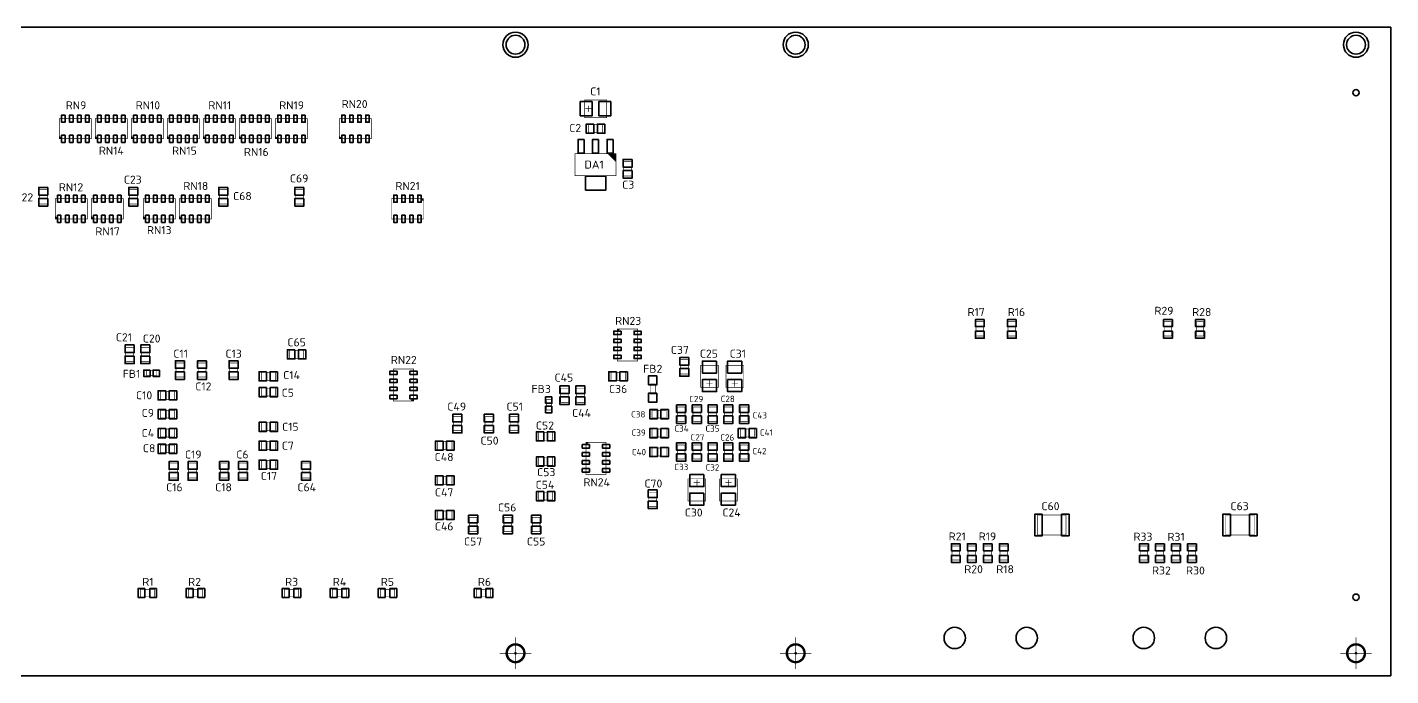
# Model space of a CAD drawing. Header units: millimetres. Extents: x 1127 to 1496, y -2533 to -2276.
# Drawn here: x 1251.3 to 1467.7, y -2533.2 to -2430.3 of the extents above; entities that cross this region are included whole.
import ezdxf
from ezdxf.enums import TextEntityAlignment as Align

# ---------------------------------------------------------------- set-up
doc = ezdxf.new("R2010")
doc.units = ezdxf.units.MM
doc.layers.get('0').update_dxf_attribs({"color": 250})
doc.layers.add('BOARD', color=173, linetype='Continuous', lineweight=35)
doc.layers.add('BOTTOM', color=7, linetype='Continuous', lineweight=35)
doc.styles.get("Standard").update_dxf_attribs({"font": 'txt.shx'})

# ---------------------------------------------------------------- blocks, each defined once
blk = doc.blocks.new('FIGURE_CIRCLE')
blk.add_circle((0, 0), 0.5)
blk = doc.blocks.new('FIGURE_SQUARE')
blk.add_lwpolyline([(-0.5, -0.5), (-0.5, 0.5), (0.5, 0.5), (0.5, -0.5)], close=True)

msp = doc.modelspace()

# ---------------------------------------------------------------- linework, layer by layer
at = {"layer": 'BOARD'}
msp.add_lwpolyline([(1467.65, -2430.31), (1234.4, -2430.31), (1234.4, -2533.18), (1467.65, -2533.18)], close=True, dxfattribs=at)
at = {"layer": 'BOTTOM', "const_width": 0.1}
for points in [[(1343.25, -2441.83), (1343.25, -2444.63), (1339.75, -2444.63), (1339.75, -2441.83), (1343.25, -2441.83)], [(1339.87, -2443.23), (1340.88, -2443.23)], [(1340.37, -2442.72), (1340.37, -2443.74)], [(1256.41, -2444.8), (1261.49, -2444.8), (1261.49, -2448), (1256.41, -2448), (1256.41, -2444.8)], [(1262.13, -2444.8), (1267.21, -2444.8), (1267.21, -2448), (1262.13, -2448), (1262.13, -2444.8)], [(1267.84, -2444.8), (1272.92, -2444.8), (1272.92, -2448), (1267.84, -2448), (1267.84, -2444.8)], [(1273.56, -2444.8), (1278.64, -2444.8), (1278.64, -2448), (1273.56, -2448), (1273.56, -2444.8)], [(1279.27, -2444.8), (1284.35, -2444.8), (1284.35, -2448), (1279.27, -2448), (1279.27, -2444.8)], [(1284.99, -2444.8), (1290.07, -2444.8), (1290.07, -2448), (1284.99, -2448), (1284.99, -2444.8)], [(1290.7, -2444.8), (1295.78, -2444.8), (1295.78, -2448), (1290.7, -2448), (1290.7, -2444.8)], [(1300.86, -2444.8), (1305.94, -2444.8), (1305.94, -2448), (1300.86, -2448), (1300.86, -2444.8)], [(1342.63, -2445.78), (1342.63, -2447.03), (1340.38, -2447.03), (1340.38, -2445.78), (1342.63, -2445.78)], [(1256.81, -2448), (1256.41, -2447.6)], [(1256.71, -2448), (1256.41, -2447.7)], [(1256.61, -2448), (1256.41, -2447.8)], [(1256.51, -2448), (1256.41, -2447.9)], [(1262.53, -2448), (1262.13, -2447.6)], [(1262.43, -2448), (1262.13, -2447.7)], [(1262.33, -2448), (1262.13, -2447.8)], [(1262.23, -2448), (1262.13, -2447.9)], [(1268.24, -2448), (1267.84, -2447.6)], [(1268.14, -2448), (1267.84, -2447.7)], [(1268.04, -2448), (1267.84, -2447.8)], [(1267.94, -2448), (1267.84, -2447.9)], [(1273.96, -2448), (1273.56, -2447.6)], [(1273.86, -2448), (1273.56, -2447.7)], [(1273.76, -2448), (1273.56, -2447.8)], [(1273.66, -2448), (1273.56, -2447.9)], [(1279.67, -2448), (1279.27, -2447.6)], [(1279.57, -2448), (1279.27, -2447.7)], [(1279.47, -2448), (1279.27, -2447.8)], [(1279.37, -2448), (1279.27, -2447.9)], [(1285.39, -2448), (1284.99, -2447.6)], [(1285.29, -2448), (1284.99, -2447.7)], [(1285.19, -2448), (1284.99, -2447.8)], [(1285.09, -2448), (1284.99, -2447.9)], [(1291.1, -2448), (1290.7, -2447.6)], [(1291, -2448), (1290.7, -2447.7)], [(1290.9, -2448), (1290.7, -2447.8)], [(1290.8, -2448), (1290.7, -2447.9)], [(1301.26, -2448), (1300.86, -2447.6)], [(1301.16, -2448), (1300.86, -2447.7)], [(1301.06, -2448), (1300.86, -2447.8)], [(1300.96, -2448), (1300.86, -2447.9)], [(1344.75, -2453.87), (1338.25, -2453.87), (1338.25, -2450.37), (1344.75, -2450.37), (1344.75, -2453.87)], [(1343.5, -2450.42), (1344.7, -2451.62)], [(1344.7, -2451.52), (1343.6, -2450.42)], [(1343.7, -2450.42), (1344.7, -2451.42)], [(1343.8, -2450.42), (1344.7, -2451.32)], [(1344.7, -2451.22), (1343.9, -2450.42)], [(1344, -2450.42), (1344.7, -2451.12)], [(1344.7, -2451.02), (1344.1, -2450.42)], [(1344.2, -2450.42), (1344.7, -2450.92)], [(1344.7, -2450.82), (1344.3, -2450.42)], [(1344.4, -2450.42), (1344.7, -2450.72)], [(1344.5, -2450.42), (1344.7, -2450.62)], [(1344.6, -2450.42), (1344.7, -2450.52)], [(1345.96, -2451.63), (1347.21, -2451.63), (1347.21, -2453.88), (1345.96, -2453.88), (1345.96, -2451.63)], [(1253.25, -2456.07), (1254.5, -2456.07), (1254.5, -2458.32), (1253.25, -2458.32), (1253.25, -2456.07)], [(1267.54, -2456.07), (1268.79, -2456.07), (1268.79, -2458.32), (1267.54, -2458.32), (1267.54, -2456.07)], [(1281.82, -2456.07), (1283.07, -2456.07), (1283.07, -2458.32), (1281.82, -2458.32), (1281.82, -2456.07)], [(1293.89, -2456.07), (1295.14, -2456.07), (1295.14, -2458.32), (1293.89, -2458.32), (1293.89, -2456.07)], [(1255.78, -2457.5), (1260.86, -2457.5), (1260.86, -2460.7), (1255.78, -2460.7), (1255.78, -2457.5)], [(1261.49, -2457.5), (1266.57, -2457.5), (1266.57, -2460.7), (1261.49, -2460.7), (1261.49, -2457.5)], [(1269.75, -2457.5), (1274.83, -2457.5), (1274.83, -2460.7), (1269.75, -2460.7), (1269.75, -2457.5)], [(1275.46, -2457.5), (1280.54, -2457.5), (1280.54, -2460.7), (1275.46, -2460.7), (1275.46, -2457.5)], [(1314.2, -2460.7), (1309.12, -2460.7), (1309.12, -2457.5), (1314.2, -2457.5), (1314.2, -2460.7)], [(1313.8, -2457.5), (1314.2, -2457.9)], [(1313.9, -2457.5), (1314.2, -2457.8)], [(1314, -2457.5), (1314.2, -2457.7)], [(1314.1, -2457.5), (1314.2, -2457.6)], [(1256.18, -2460.7), (1255.78, -2460.3)], [(1256.08, -2460.7), (1255.78, -2460.4)], [(1255.98, -2460.7), (1255.78, -2460.5)], [(1255.88, -2460.7), (1255.78, -2460.6)], [(1261.89, -2460.7), (1261.49, -2460.3)], [(1261.79, -2460.7), (1261.49, -2460.4)], [(1261.69, -2460.7), (1261.49, -2460.5)], [(1261.59, -2460.7), (1261.49, -2460.6)], [(1270.15, -2460.7), (1269.75, -2460.3)], [(1270.05, -2460.7), (1269.75, -2460.4)], [(1269.95, -2460.7), (1269.75, -2460.5)], [(1269.85, -2460.7), (1269.75, -2460.6)], [(1275.86, -2460.7), (1275.46, -2460.3)], [(1275.76, -2460.7), (1275.46, -2460.4)], [(1275.66, -2460.7), (1275.46, -2460.5)], [(1275.56, -2460.7), (1275.46, -2460.6)], [(1348.17, -2478.15), (1348.17, -2483.23), (1344.97, -2483.23), (1344.97, -2478.15), (1348.17, -2478.15)], [(1344.97, -2478.25), (1345.07, -2478.15)], [(1344.97, -2478.35), (1345.17, -2478.15)], [(1344.97, -2478.45), (1345.27, -2478.15)], [(1344.97, -2478.55), (1345.37, -2478.15)], [(1401.86, -2477.03), (1403.06, -2477.03), (1403.06, -2479.28), (1401.86, -2479.28), (1401.86, -2477.03)], [(1406.94, -2477.03), (1408.14, -2477.03), (1408.14, -2479.28), (1406.94, -2479.28), (1406.94, -2477.03)], [(1431.71, -2477.03), (1432.91, -2477.03), (1432.91, -2479.28), (1431.71, -2479.28), (1431.71, -2477.03)], [(1436.79, -2477.03), (1437.99, -2477.03), (1437.99, -2479.28), (1436.79, -2479.28), (1436.79, -2477.03)], [(1266.95, -2481.06), (1268.2, -2481.06), (1268.2, -2483.31), (1266.95, -2483.31), (1266.95, -2481.06)], [(1269.45, -2481.06), (1270.7, -2481.06), (1270.7, -2483.31), (1269.45, -2483.31), (1269.45, -2481.06)], [(1295.2, -2481.56), (1295.2, -2482.81), (1292.95, -2482.81), (1292.95, -2481.56), (1295.2, -2481.56)], [(1354.95, -2483.06), (1356.2, -2483.06), (1356.2, -2485.31), (1354.95, -2485.31), (1354.95, -2483.06)], [(1270.26, -2485.59), (1270.26, -2484.79), (1271.89, -2484.79), (1271.89, -2485.59), (1270.26, -2485.59)], [(1276.2, -2485.81), (1274.95, -2485.81), (1274.95, -2483.56), (1276.2, -2483.56), (1276.2, -2485.81)], [(1279.7, -2485.81), (1278.45, -2485.81), (1278.45, -2483.56), (1279.7, -2483.56), (1279.7, -2485.81)], [(1284.7, -2485.81), (1283.45, -2485.81), (1283.45, -2483.56), (1284.7, -2483.56), (1284.7, -2485.81)], [(1288.45, -2486.31), (1288.45, -2485.06), (1290.7, -2485.06), (1290.7, -2486.31), (1288.45, -2486.31)], [(1309.42, -2489.58), (1309.42, -2484.5), (1312.62, -2484.5), (1312.62, -2489.58), (1309.42, -2489.58)], [(1343.95, -2486.31), (1343.95, -2485.06), (1346.2, -2485.06), (1346.2, -2486.31), (1343.95, -2486.31)], [(1358.17, -2483.94), (1360.97, -2483.94), (1360.97, -2487.44), (1358.17, -2487.44), (1358.17, -2483.94)], [(1362.17, -2483.94), (1364.97, -2483.94), (1364.97, -2487.44), (1362.17, -2487.44), (1362.17, -2483.94)], [(1288.45, -2488.81), (1288.45, -2487.56), (1290.7, -2487.56), (1290.7, -2488.81), (1288.45, -2488.81)], [(1337.2, -2489.81), (1335.95, -2489.81), (1335.95, -2487.56), (1337.2, -2487.56), (1337.2, -2489.81)], [(1339.7, -2489.81), (1338.45, -2489.81), (1338.45, -2487.56), (1339.7, -2487.56), (1339.7, -2489.81)], [(1350.96, -2488.49), (1350.16, -2488.49), (1350.16, -2486.87), (1350.96, -2486.87), (1350.96, -2488.49)], [(1359.07, -2486.82), (1360.08, -2486.82)], [(1359.57, -2487.32), (1359.57, -2486.31)], [(1363.07, -2486.82), (1364.08, -2486.82)], [(1363.57, -2487.32), (1363.57, -2486.31)], [(1274.7, -2488.06), (1274.7, -2489.31), (1272.45, -2489.31), (1272.45, -2488.06), (1274.7, -2488.06)], [(1312.62, -2489.18), (1312.22, -2489.58)], [(1312.62, -2489.28), (1312.32, -2489.58)], [(1312.62, -2489.38), (1312.42, -2489.58)], [(1312.62, -2489.48), (1312.52, -2489.58)], [(1334.47, -2491), (1333.67, -2491), (1333.67, -2489.38), (1334.47, -2489.38), (1334.47, -2491)], [(1274.7, -2491.06), (1274.7, -2492.31), (1272.45, -2492.31), (1272.45, -2491.06), (1274.7, -2491.06)], [(1352.7, -2491.06), (1352.7, -2492.31), (1350.45, -2492.31), (1350.45, -2491.06), (1352.7, -2491.06)], [(1355.7, -2492.81), (1354.45, -2492.81), (1354.45, -2490.56), (1355.7, -2490.56), (1355.7, -2492.81)], [(1358.2, -2492.81), (1356.95, -2492.81), (1356.95, -2490.56), (1358.2, -2490.56), (1358.2, -2492.81)], [(1360.7, -2492.81), (1359.45, -2492.81), (1359.45, -2490.56), (1360.7, -2490.56), (1360.7, -2492.81)], [(1363.2, -2492.81), (1361.95, -2492.81), (1361.95, -2490.56), (1363.2, -2490.56), (1363.2, -2492.81)], [(1365.7, -2492.81), (1364.45, -2492.81), (1364.45, -2490.56), (1365.7, -2490.56), (1365.7, -2492.81)], [(1274.7, -2494.06), (1274.7, -2495.31), (1272.45, -2495.31), (1272.45, -2494.06), (1274.7, -2494.06)], [(1288.45, -2494.31), (1288.45, -2493.06), (1290.7, -2493.06), (1290.7, -2494.31), (1288.45, -2494.31)], [(1320.2, -2494.31), (1318.95, -2494.31), (1318.95, -2492.06), (1320.2, -2492.06), (1320.2, -2494.31)], [(1325.2, -2494.31), (1323.95, -2494.31), (1323.95, -2492.06), (1325.2, -2492.06), (1325.2, -2494.31)], [(1329.2, -2494.31), (1327.95, -2494.31), (1327.95, -2492.06), (1329.2, -2492.06), (1329.2, -2494.31)], [(1352.7, -2494.06), (1352.7, -2495.31), (1350.45, -2495.31), (1350.45, -2494.06), (1352.7, -2494.06)], [(1364.45, -2495.31), (1364.45, -2494.06), (1366.7, -2494.06), (1366.7, -2495.31), (1364.45, -2495.31)], [(1288.45, -2497.31), (1288.45, -2496.06), (1290.7, -2496.06), (1290.7, -2497.31), (1288.45, -2497.31)], [(1318.7, -2496.06), (1318.7, -2497.31), (1316.45, -2497.31), (1316.45, -2496.06), (1318.7, -2496.06)], [(1332.45, -2495.81), (1332.45, -2494.56), (1334.7, -2494.56), (1334.7, -2495.81), (1332.45, -2495.81)], [(1343.17, -2496.15), (1343.17, -2501.23), (1339.97, -2501.23), (1339.97, -2496.15), (1343.17, -2496.15)], [(1339.97, -2496.25), (1340.07, -2496.15)], [(1339.97, -2496.35), (1340.17, -2496.15)], [(1339.97, -2496.45), (1340.27, -2496.15)], [(1339.97, -2496.55), (1340.37, -2496.15)], [(1274.7, -2496.56), (1274.7, -2497.81), (1272.45, -2497.81), (1272.45, -2496.56), (1274.7, -2496.56)], [(1352.7, -2497.06), (1352.7, -2498.31), (1350.45, -2498.31), (1350.45, -2497.06), (1352.7, -2497.06)], [(1354.45, -2496.56), (1355.7, -2496.56), (1355.7, -2498.81), (1354.45, -2498.81), (1354.45, -2496.56)], [(1356.95, -2496.56), (1358.2, -2496.56), (1358.2, -2498.81), (1356.95, -2498.81), (1356.95, -2496.56)], [(1359.45, -2496.56), (1360.7, -2496.56), (1360.7, -2498.81), (1359.45, -2498.81), (1359.45, -2496.56)], [(1361.95, -2496.56), (1363.2, -2496.56), (1363.2, -2498.81), (1361.95, -2498.81), (1361.95, -2496.56)], [(1364.45, -2496.56), (1365.7, -2496.56), (1365.7, -2498.81), (1364.45, -2498.81), (1364.45, -2496.56)], [(1273.95, -2499.56), (1275.2, -2499.56), (1275.2, -2501.81), (1273.95, -2501.81), (1273.95, -2499.56)], [(1276.95, -2499.56), (1278.2, -2499.56), (1278.2, -2501.81), (1276.95, -2501.81), (1276.95, -2499.56)], [(1281.95, -2499.56), (1283.2, -2499.56), (1283.2, -2501.81), (1281.95, -2501.81), (1281.95, -2499.56)], [(1284.95, -2499.56), (1286.2, -2499.56), (1286.2, -2501.81), (1284.95, -2501.81), (1284.95, -2499.56)], [(1288.45, -2500.31), (1288.45, -2499.06), (1290.7, -2499.06), (1290.7, -2500.31), (1288.45, -2500.31)], [(1294.95, -2499.56), (1296.2, -2499.56), (1296.2, -2501.81), (1294.95, -2501.81), (1294.95, -2499.56)], [(1332.45, -2499.81), (1332.45, -2498.56), (1334.7, -2498.56), (1334.7, -2499.81), (1332.45, -2499.81)], [(1318.7, -2501.56), (1318.7, -2502.81), (1316.45, -2502.81), (1316.45, -2501.56), (1318.7, -2501.56)], [(1358.97, -2505.44), (1356.17, -2505.44), (1356.17, -2501.94), (1358.97, -2501.94), (1358.97, -2505.44)], [(1358.08, -2502.56), (1357.07, -2502.56)], [(1357.57, -2502.05), (1357.57, -2503.07)], [(1363.97, -2505.44), (1361.17, -2505.44), (1361.17, -2501.94), (1363.97, -2501.94), (1363.97, -2505.44)], [(1363.08, -2502.56), (1362.07, -2502.56)], [(1362.57, -2502.05), (1362.57, -2503.07)], [(1332.45, -2505.31), (1332.45, -2504.06), (1334.7, -2504.06), (1334.7, -2505.31), (1332.45, -2505.31)], [(1351.2, -2506.31), (1349.95, -2506.31), (1349.95, -2504.06), (1351.2, -2504.06), (1351.2, -2506.31)], [(1318.7, -2507.06), (1318.7, -2508.31), (1316.45, -2508.31), (1316.45, -2507.06), (1318.7, -2507.06)], [(1321.45, -2508.06), (1322.7, -2508.06), (1322.7, -2510.31), (1321.45, -2510.31), (1321.45, -2508.06)], [(1326.95, -2508.06), (1328.2, -2508.06), (1328.2, -2510.31), (1326.95, -2510.31), (1326.95, -2508.06)], [(1331.45, -2508.06), (1332.7, -2508.06), (1332.7, -2510.31), (1331.45, -2510.31), (1331.45, -2508.06)], [(1411.64, -2510.87), (1411.64, -2507.67), (1416.14, -2507.67), (1416.14, -2510.87), (1411.64, -2510.87)], [(1441.49, -2510.87), (1441.49, -2507.67), (1445.99, -2507.67), (1445.99, -2510.87), (1441.49, -2510.87)], [(1399.25, -2514.84), (1398.05, -2514.84), (1398.05, -2512.59), (1399.25, -2512.59), (1399.25, -2514.84)], [(1401.79, -2514.84), (1400.59, -2514.84), (1400.59, -2512.59), (1401.79, -2512.59), (1401.79, -2514.84)], [(1404.33, -2514.84), (1403.13, -2514.84), (1403.13, -2512.59), (1404.33, -2512.59), (1404.33, -2514.84)], [(1406.87, -2514.84), (1405.67, -2514.84), (1405.67, -2512.59), (1406.87, -2512.59), (1406.87, -2514.84)], [(1429.1, -2514.84), (1427.9, -2514.84), (1427.9, -2512.59), (1429.1, -2512.59), (1429.1, -2514.84)], [(1431.64, -2514.84), (1430.44, -2514.84), (1430.44, -2512.59), (1431.64, -2512.59), (1431.64, -2514.84)], [(1434.18, -2514.84), (1432.98, -2514.84), (1432.98, -2512.59), (1434.18, -2512.59), (1434.18, -2514.84)], [(1436.72, -2514.84), (1435.52, -2514.84), (1435.52, -2512.59), (1436.72, -2512.59), (1436.72, -2514.84)], [(1271.51, -2519.46), (1271.51, -2520.66), (1269.26, -2520.66), (1269.26, -2519.46), (1271.51, -2519.46)], [(1279.13, -2519.46), (1279.13, -2520.66), (1276.88, -2520.66), (1276.88, -2519.46), (1279.13, -2519.46)], [(1294.37, -2519.46), (1294.37, -2520.66), (1292.12, -2520.66), (1292.12, -2519.46), (1294.37, -2519.46)], [(1301.99, -2519.46), (1301.99, -2520.66), (1299.74, -2520.66), (1299.74, -2519.46), (1301.99, -2519.46)], [(1309.61, -2519.46), (1309.61, -2520.66), (1307.36, -2520.66), (1307.36, -2519.46), (1309.61, -2519.46)], [(1324.85, -2519.46), (1324.85, -2520.66), (1322.6, -2520.66), (1322.6, -2519.46), (1324.85, -2519.46)], [(1328.8, -2527.11), (1328.8, -2532.11)], [(1373.25, -2527.11), (1373.25, -2532.11)], [(1462.15, -2527.11), (1462.15, -2532.11)], [(1326.3, -2529.61), (1331.3, -2529.61)], [(1370.75, -2529.61), (1375.75, -2529.61)], [(1459.65, -2529.61), (1464.65, -2529.61)]]:
    msp.add_lwpolyline(points, dxfattribs=at)
at = {"layer": 'BOTTOM', "const_width": 0.2}
for points in [[(1328.8, -2531.11, -1), (1328.8, -2528.11, -1), (1328.8, -2531.11)], [(1373.25, -2531.11, -1), (1373.25, -2528.11, -1), (1373.25, -2531.11)], [(1462.15, -2531.11, -1), (1462.15, -2528.11, -1), (1462.15, -2531.11)]]:
    msp.add_lwpolyline(points, format="xyb", dxfattribs=at)

# ---------------------------------------------------------------- block references
at = {"layer": 'BOTTOM', "rotation": 89.99999999999997}
for name, p, xscale, yscale in [('FIGURE_CIRCLE', (1328.8, -2433.07), -4, 4), ('FIGURE_CIRCLE', (1373.25, -2433.07), -4, 4), ('FIGURE_CIRCLE', (1462.15, -2433.07), -4, 4), ('FIGURE_CIRCLE', (1328.8, -2433.07), -3, 3), ('FIGURE_CIRCLE', (1373.25, -2433.07), -3, 3), ('FIGURE_CIRCLE', (1462.15, -2433.07), -3, 3), ('FIGURE_SQUARE', (1340.03, -2443.23), -2.25, 1.9), ('FIGURE_SQUARE', (1342.98, -2443.23), -2.25, 1.9), ('FIGURE_SQUARE', (1257.05, -2444.8), -1.15, 0.55), ('FIGURE_SQUARE', (1258.32, -2444.8), -1.15, 0.55), ('FIGURE_SQUARE', (1259.59, -2444.8), -1.15, 0.55), ('FIGURE_SQUARE', (1260.86, -2444.8), -1.15, 0.55), ('FIGURE_SQUARE', (1262.76, -2444.8), -1.15, 0.55), ('FIGURE_SQUARE', (1264.03, -2444.8), -1.15, 0.55), ('FIGURE_SQUARE', (1265.3, -2444.8), -1.15, 0.55), ('FIGURE_SQUARE', (1266.57, -2444.8), -1.15, 0.55), ('FIGURE_SQUARE', (1268.48, -2444.8), -1.15, 0.55), ('FIGURE_SQUARE', (1269.75, -2444.8), -1.15, 0.55), ('FIGURE_SQUARE', (1271.02, -2444.8), -1.15, 0.55), ('FIGURE_SQUARE', (1272.29, -2444.8), -1.15, 0.55), ('FIGURE_SQUARE', (1274.19, -2444.8), -1.15, 0.55), ('FIGURE_SQUARE', (1275.46, -2444.8), -1.15, 0.55), ('FIGURE_SQUARE', (1276.73, -2444.8), -1.15, 0.55), ('FIGURE_SQUARE', (1278, -2444.8), -1.15, 0.55), ('FIGURE_SQUARE', (1279.91, -2444.8), -1.15, 0.55), ('FIGURE_SQUARE', (1281.18, -2444.8), -1.15, 0.55), ('FIGURE_SQUARE', (1282.45, -2444.8), -1.15, 0.55), ('FIGURE_SQUARE', (1283.72, -2444.8), -1.15, 0.55), ('FIGURE_SQUARE', (1285.62, -2444.8), -1.15, 0.55), ('FIGURE_SQUARE', (1286.89, -2444.8), -1.15, 0.55), ('FIGURE_SQUARE', (1288.16, -2444.8), -1.15, 0.55), ('FIGURE_SQUARE', (1289.43, -2444.8), -1.15, 0.55), ('FIGURE_SQUARE', (1291.34, -2444.8), -1.15, 0.55), ('FIGURE_SQUARE', (1292.61, -2444.8), -1.15, 0.55), ('FIGURE_SQUARE', (1293.88, -2444.8), -1.15, 0.55), ('FIGURE_SQUARE', (1295.15, -2444.8), -1.15, 0.55), ('FIGURE_SQUARE', (1301.5, -2444.8), -1.15, 0.55), ('FIGURE_SQUARE', (1302.77, -2444.8), -1.15, 0.55), ('FIGURE_SQUARE', (1304.04, -2444.8), -1.15, 0.55), ('FIGURE_SQUARE', (1305.31, -2444.8), -1.15, 0.55), ('FIGURE_SQUARE', (1340.63, -2446.4), -1.45, 1.2), ('FIGURE_SQUARE', (1342.38, -2446.4), -1.45, 1.2), ('FIGURE_SQUARE', (1257.05, -2448), -1.15, 0.55), ('FIGURE_SQUARE', (1258.32, -2448), -1.15, 0.55), ('FIGURE_SQUARE', (1259.59, -2448), -1.15, 0.55), ('FIGURE_SQUARE', (1260.86, -2448), -1.15, 0.55), ('FIGURE_SQUARE', (1262.76, -2448), -1.15, 0.55), ('FIGURE_SQUARE', (1264.03, -2448), -1.15, 0.55), ('FIGURE_SQUARE', (1265.3, -2448), -1.15, 0.55), ('FIGURE_SQUARE', (1266.57, -2448), -1.15, 0.55), ('FIGURE_SQUARE', (1268.48, -2448), -1.15, 0.55), ('FIGURE_SQUARE', (1269.75, -2448), -1.15, 0.55), ('FIGURE_SQUARE', (1271.02, -2448), -1.15, 0.55), ('FIGURE_SQUARE', (1272.29, -2448), -1.15, 0.55), ('FIGURE_SQUARE', (1274.19, -2448), -1.15, 0.55), ('FIGURE_SQUARE', (1275.46, -2448), -1.15, 0.55), ('FIGURE_SQUARE', (1276.73, -2448), -1.15, 0.55), ('FIGURE_SQUARE', (1278, -2448), -1.15, 0.55), ('FIGURE_SQUARE', (1279.91, -2448), -1.15, 0.55), ('FIGURE_SQUARE', (1281.18, -2448), -1.15, 0.55), ('FIGURE_SQUARE', (1282.45, -2448), -1.15, 0.55), ('FIGURE_SQUARE', (1283.72, -2448), -1.15, 0.55), ('FIGURE_SQUARE', (1285.62, -2448), -1.15, 0.55), ('FIGURE_SQUARE', (1286.89, -2448), -1.15, 0.55), ('FIGURE_SQUARE', (1288.16, -2448), -1.15, 0.55), ('FIGURE_SQUARE', (1289.43, -2448), -1.15, 0.55), ('FIGURE_SQUARE', (1291.34, -2448), -1.15, 0.55), ('FIGURE_SQUARE', (1292.61, -2448), -1.15, 0.55), ('FIGURE_SQUARE', (1293.88, -2448), -1.15, 0.55), ('FIGURE_SQUARE', (1295.15, -2448), -1.15, 0.55), ('FIGURE_SQUARE', (1301.5, -2448), -1.15, 0.55), ('FIGURE_SQUARE', (1302.77, -2448), -1.15, 0.55), ('FIGURE_SQUARE', (1304.04, -2448), -1.15, 0.55), ('FIGURE_SQUARE', (1305.31, -2448), -1.15, 0.55), ('FIGURE_SQUARE', (1339.2, -2449.19), -2.2, 0.95), ('FIGURE_SQUARE', (1341.5, -2449.19), -2.2, 0.95), ('FIGURE_SQUARE', (1343.8, -2449.19), -2.2, 0.95), ('FIGURE_SQUARE', (1346.58, -2451.88), -1.2, 1.45), ('FIGURE_SQUARE', (1346.58, -2453.63), -1.2, 1.45), ('FIGURE_SQUARE', (1341.5, -2455.04), -2.2, 3.2), ('FIGURE_SQUARE', (1253.87, -2456.32), -1.2, 1.45), ('FIGURE_SQUARE', (1256.41, -2457.5), -1.15, 0.55), ('FIGURE_SQUARE', (1257.68, -2457.5), -1.15, 0.55), ('FIGURE_SQUARE', (1258.95, -2457.5), -1.15, 0.55), ('FIGURE_SQUARE', (1260.22, -2457.5), -1.15, 0.55), ('FIGURE_SQUARE', (1262.13, -2457.5), -1.15, 0.55), ('FIGURE_SQUARE', (1263.4, -2457.5), -1.15, 0.55), ('FIGURE_SQUARE', (1264.67, -2457.5), -1.15, 0.55), ('FIGURE_SQUARE', (1265.94, -2457.5), -1.15, 0.55), ('FIGURE_SQUARE', (1268.16, -2456.32), -1.2, 1.45), ('FIGURE_SQUARE', (1270.38, -2457.5), -1.15, 0.55), ('FIGURE_SQUARE', (1271.65, -2457.5), -1.15, 0.55), ('FIGURE_SQUARE', (1272.92, -2457.5), -1.15, 0.55), ('FIGURE_SQUARE', (1274.19, -2457.5), -1.15, 0.55), ('FIGURE_SQUARE', (1276.1, -2457.5), -1.15, 0.55), ('FIGURE_SQUARE', (1277.37, -2457.5), -1.15, 0.55), ('FIGURE_SQUARE', (1278.64, -2457.5), -1.15, 0.55), ('FIGURE_SQUARE', (1279.91, -2457.5), -1.15, 0.55), ('FIGURE_SQUARE', (1282.45, -2456.32), -1.2, 1.45), ('FIGURE_SQUARE', (1294.51, -2456.32), -1.2, 1.45), ('FIGURE_SQUARE', (1309.75, -2457.5), -1.15, 0.55), ('FIGURE_SQUARE', (1311.02, -2457.5), -1.15, 0.55), ('FIGURE_SQUARE', (1312.29, -2457.5), -1.15, 0.55), ('FIGURE_SQUARE', (1313.56, -2457.5), -1.15, 0.55), ('FIGURE_SQUARE', (1253.87, -2458.07), -1.2, 1.45), ('FIGURE_SQUARE', (1268.16, -2458.07), -1.2, 1.45), ('FIGURE_SQUARE', (1282.45, -2458.07), -1.2, 1.45), ('FIGURE_SQUARE', (1294.51, -2458.07), -1.2, 1.45), ('FIGURE_SQUARE', (1256.41, -2460.7), -1.15, 0.55), ('FIGURE_SQUARE', (1257.68, -2460.7), -1.15, 0.55), ('FIGURE_SQUARE', (1258.95, -2460.7), -1.15, 0.55), ('FIGURE_SQUARE', (1260.22, -2460.7), -1.15, 0.55), ('FIGURE_SQUARE', (1262.13, -2460.7), -1.15, 0.55), ('FIGURE_SQUARE', (1263.4, -2460.7), -1.15, 0.55), ('FIGURE_SQUARE', (1264.67, -2460.7), -1.15, 0.55), ('FIGURE_SQUARE', (1265.94, -2460.7), -1.15, 0.55), ('FIGURE_SQUARE', (1270.38, -2460.7), -1.15, 0.55), ('FIGURE_SQUARE', (1271.65, -2460.7), -1.15, 0.55), ('FIGURE_SQUARE', (1272.92, -2460.7), -1.15, 0.55), ('FIGURE_SQUARE', (1274.19, -2460.7), -1.15, 0.55), ('FIGURE_SQUARE', (1276.1, -2460.7), -1.15, 0.55), ('FIGURE_SQUARE', (1277.37, -2460.7), -1.15, 0.55), ('FIGURE_SQUARE', (1278.64, -2460.7), -1.15, 0.55), ('FIGURE_SQUARE', (1279.91, -2460.7), -1.15, 0.55), ('FIGURE_SQUARE', (1309.75, -2460.7), -1.15, 0.55), ('FIGURE_SQUARE', (1311.02, -2460.7), -1.15, 0.55), ('FIGURE_SQUARE', (1312.29, -2460.7), -1.15, 0.55), ('FIGURE_SQUARE', (1313.56, -2460.7), -1.15, 0.55), ('FIGURE_SQUARE', (1402.46, -2477.23), -1.1, 1.4), ('FIGURE_SQUARE', (1407.54, -2477.23), -1.1, 1.4), ('FIGURE_SQUARE', (1432.31, -2477.23), -1.1, 1.4), ('FIGURE_SQUARE', (1437.39, -2477.23), -1.1, 1.4), ('FIGURE_SQUARE', (1344.97, -2478.78), -0.55, 1.15), ('FIGURE_SQUARE', (1348.17, -2478.78), -0.55, 1.15), ('FIGURE_SQUARE', (1402.46, -2479.08), -1.1, 1.4), ('FIGURE_SQUARE', (1407.54, -2479.08), -1.1, 1.4), ('FIGURE_SQUARE', (1432.31, -2479.08), -1.1, 1.4), ('FIGURE_SQUARE', (1437.39, -2479.08), -1.1, 1.4), ('FIGURE_SQUARE', (1267.57, -2481.31), -1.2, 1.45), ('FIGURE_SQUARE', (1270.07, -2481.31), -1.2, 1.45), ('FIGURE_SQUARE', (1344.97, -2480.05), -0.55, 1.15), ('FIGURE_SQUARE', (1344.97, -2481.32), -0.55, 1.15), ('FIGURE_SQUARE', (1348.17, -2480.05), -0.55, 1.15), ('FIGURE_SQUARE', (1348.17, -2481.32), -0.55, 1.15), ('FIGURE_SQUARE', (1267.57, -2483.06), -1.2, 1.45), ('FIGURE_SQUARE', (1270.07, -2483.06), -1.2, 1.45), ('FIGURE_SQUARE', (1275.57, -2483.81), -1.2, 1.45), ('FIGURE_SQUARE', (1279.07, -2483.81), -1.2, 1.45), ('FIGURE_SQUARE', (1284.07, -2483.81), -1.2, 1.45), ('FIGURE_SQUARE', (1293.2, -2482.19), -1.45, 1.2), ('FIGURE_SQUARE', (1294.95, -2482.19), -1.45, 1.2), ('FIGURE_SQUARE', (1344.97, -2482.59), -0.55, 1.15), ('FIGURE_SQUARE', (1348.17, -2482.59), -0.55, 1.15), ('FIGURE_SQUARE', (1355.57, -2483.31), -1.2, 1.45), ('FIGURE_SQUARE', (1359.57, -2484.21), -1.9, 2.25), ('FIGURE_SQUARE', (1363.57, -2484.21), -1.9, 2.25), ('FIGURE_SQUARE', (1270.32, -2485.19), -1, 1.025), ('FIGURE_SQUARE', (1271.82, -2485.19), -1, 1.025), ('FIGURE_SQUARE', (1275.57, -2485.56), -1.2, 1.45), ('FIGURE_SQUARE', (1279.07, -2485.56), -1.2, 1.45), ('FIGURE_SQUARE', (1284.07, -2485.56), -1.2, 1.45), ('FIGURE_SQUARE', (1288.7, -2485.69), -1.45, 1.2), ('FIGURE_SQUARE', (1290.45, -2485.69), -1.45, 1.2), ('FIGURE_SQUARE', (1309.42, -2485.14), -0.55, 1.15), ('FIGURE_SQUARE', (1312.62, -2485.14), -0.55, 1.15), ('FIGURE_SQUARE', (1344.2, -2485.69), -1.45, 1.2), ('FIGURE_SQUARE', (1345.95, -2485.69), -1.45, 1.2), ('FIGURE_SQUARE', (1355.57, -2485.06), -1.2, 1.45), ('FIGURE_SQUARE', (1288.7, -2488.19), -1.45, 1.2), ('FIGURE_SQUARE', (1290.45, -2488.19), -1.45, 1.2), ('FIGURE_SQUARE', (1309.42, -2486.41), -0.55, 1.15), ('FIGURE_SQUARE', (1309.42, -2487.68), -0.55, 1.15), ('FIGURE_SQUARE', (1312.62, -2486.41), -0.55, 1.15), ('FIGURE_SQUARE', (1312.62, -2487.68), -0.55, 1.15), ('FIGURE_SQUARE', (1336.57, -2487.81), -1.2, 1.45), ('FIGURE_SQUARE', (1339.07, -2487.81), -1.2, 1.45), ('FIGURE_SQUARE', (1350.57, -2486.31), -1.425, 1.3), ('FIGURE_SQUARE', (1359.57, -2487.16), -1.9, 2.25), ('FIGURE_SQUARE', (1363.57, -2487.16), -1.9, 2.25), ('FIGURE_SQUARE', (1272.7, -2488.69), -1.45, 1.2), ('FIGURE_SQUARE', (1274.45, -2488.69), -1.45, 1.2), ('FIGURE_SQUARE', (1309.42, -2488.95), -0.55, 1.15), ('FIGURE_SQUARE', (1312.62, -2488.95), -0.55, 1.15), ('FIGURE_SQUARE', (1336.57, -2489.56), -1.2, 1.45), ('FIGURE_SQUARE', (1339.07, -2489.56), -1.2, 1.45), ('FIGURE_SQUARE', (1350.57, -2489.06), -1.425, 1.3), ('FIGURE_SQUARE', (1272.7, -2491.69), -1.45, 1.2), ('FIGURE_SQUARE', (1274.45, -2491.69), -1.45, 1.2), ('FIGURE_SQUARE', (1319.57, -2492.31), -1.2, 1.45), ('FIGURE_SQUARE', (1324.57, -2492.31), -1.2, 1.45), ('FIGURE_SQUARE', (1328.57, -2492.31), -1.2, 1.45), ('FIGURE_SQUARE', (1350.7, -2491.69), -1.45, 1.2), ('FIGURE_SQUARE', (1352.45, -2491.69), -1.45, 1.2), ('FIGURE_SQUARE', (1355.07, -2490.81), -1.2, 1.45), ('FIGURE_SQUARE', (1355.07, -2492.56), -1.2, 1.45), ('FIGURE_SQUARE', (1357.57, -2490.81), -1.2, 1.45), ('FIGURE_SQUARE', (1357.57, -2492.56), -1.2, 1.45), ('FIGURE_SQUARE', (1360.07, -2490.81), -1.2, 1.45), ('FIGURE_SQUARE', (1360.07, -2492.56), -1.2, 1.45), ('FIGURE_SQUARE', (1362.57, -2490.81), -1.2, 1.45), ('FIGURE_SQUARE', (1362.57, -2492.56), -1.2, 1.45), ('FIGURE_SQUARE', (1365.07, -2490.81), -1.2, 1.45), ('FIGURE_SQUARE', (1365.07, -2492.56), -1.2, 1.45), ('FIGURE_SQUARE', (1272.7, -2494.69), -1.45, 1.2), ('FIGURE_SQUARE', (1274.45, -2494.69), -1.45, 1.2), ('FIGURE_SQUARE', (1288.7, -2493.69), -1.45, 1.2), ('FIGURE_SQUARE', (1290.45, -2493.69), -1.45, 1.2), ('FIGURE_SQUARE', (1319.57, -2494.06), -1.2, 1.45), ('FIGURE_SQUARE', (1324.57, -2494.06), -1.2, 1.45), ('FIGURE_SQUARE', (1328.57, -2494.06), -1.2, 1.45), ('FIGURE_SQUARE', (1350.7, -2494.69), -1.45, 1.2), ('FIGURE_SQUARE', (1352.45, -2494.69), -1.45, 1.2), ('FIGURE_SQUARE', (1364.7, -2494.69), -1.45, 1.2), ('FIGURE_SQUARE', (1366.45, -2494.69), -1.45, 1.2), ('FIGURE_SQUARE', (1288.7, -2496.69), -1.45, 1.2), ('FIGURE_SQUARE', (1290.45, -2496.69), -1.45, 1.2), ('FIGURE_SQUARE', (1316.7, -2496.69), -1.45, 1.2), ('FIGURE_SQUARE', (1318.45, -2496.69), -1.45, 1.2), ('FIGURE_SQUARE', (1332.7, -2495.19), -1.45, 1.2), ('FIGURE_SQUARE', (1334.45, -2495.19), -1.45, 1.2), ('FIGURE_SQUARE', (1355.07, -2496.81), -1.2, 1.45), ('FIGURE_SQUARE', (1357.57, -2496.81), -1.2, 1.45), ('FIGURE_SQUARE', (1360.07, -2496.81), -1.2, 1.45), ('FIGURE_SQUARE', (1362.57, -2496.81), -1.2, 1.45), ('FIGURE_SQUARE', (1365.07, -2496.81), -1.2, 1.45), ('FIGURE_SQUARE', (1272.7, -2497.19), -1.45, 1.2), ('FIGURE_SQUARE', (1274.45, -2497.19), -1.45, 1.2), ('FIGURE_SQUARE', (1332.7, -2499.19), -1.45, 1.2), ('FIGURE_SQUARE', (1334.45, -2499.19), -1.45, 1.2), ('FIGURE_SQUARE', (1339.97, -2496.78), -0.55, 1.15), ('FIGURE_SQUARE', (1339.97, -2498.05), -0.55, 1.15), ('FIGURE_SQUARE', (1343.17, -2496.78), -0.55, 1.15), ('FIGURE_SQUARE', (1343.17, -2498.05), -0.55, 1.15), ('FIGURE_SQUARE', (1350.7, -2497.69), -1.45, 1.2), ('FIGURE_SQUARE', (1352.45, -2497.69), -1.45, 1.2), ('FIGURE_SQUARE', (1355.07, -2498.56), -1.2, 1.45), ('FIGURE_SQUARE', (1357.57, -2498.56), -1.2, 1.45), ('FIGURE_SQUARE', (1360.07, -2498.56), -1.2, 1.45), ('FIGURE_SQUARE', (1362.57, -2498.56), -1.2, 1.45), ('FIGURE_SQUARE', (1365.07, -2498.56), -1.2, 1.45), ('FIGURE_SQUARE', (1274.57, -2499.81), -1.2, 1.45), ('FIGURE_SQUARE', (1277.57, -2499.81), -1.2, 1.45), ('FIGURE_SQUARE', (1282.57, -2499.81), -1.2, 1.45), ('FIGURE_SQUARE', (1285.57, -2499.81), -1.2, 1.45), ('FIGURE_SQUARE', (1288.7, -2499.69), -1.45, 1.2), ('FIGURE_SQUARE', (1290.45, -2499.69), -1.45, 1.2), ('FIGURE_SQUARE', (1295.57, -2499.81), -1.2, 1.45), ('FIGURE_SQUARE', (1339.97, -2499.32), -0.55, 1.15), ('FIGURE_SQUARE', (1339.97, -2500.59), -0.55, 1.15), ('FIGURE_SQUARE', (1343.17, -2499.32), -0.55, 1.15), ('FIGURE_SQUARE', (1343.17, -2500.59), -0.55, 1.15), ('FIGURE_SQUARE', (1274.57, -2501.56), -1.2, 1.45), ('FIGURE_SQUARE', (1277.57, -2501.56), -1.2, 1.45), ('FIGURE_SQUARE', (1282.57, -2501.56), -1.2, 1.45), ('FIGURE_SQUARE', (1285.57, -2501.56), -1.2, 1.45), ('FIGURE_SQUARE', (1295.57, -2501.56), -1.2, 1.45), ('FIGURE_SQUARE', (1316.7, -2502.19), -1.45, 1.2), ('FIGURE_SQUARE', (1318.45, -2502.19), -1.45, 1.2), ('FIGURE_SQUARE', (1357.57, -2502.21), -1.9, 2.25), ('FIGURE_SQUARE', (1362.57, -2502.21), -1.9, 2.25), ('FIGURE_SQUARE', (1332.7, -2504.69), -1.45, 1.2), ('FIGURE_SQUARE', (1334.45, -2504.69), -1.45, 1.2), ('FIGURE_SQUARE', (1350.57, -2504.31), -1.2, 1.45), ('FIGURE_SQUARE', (1357.57, -2505.16), -1.9, 2.25), ('FIGURE_SQUARE', (1362.57, -2505.16), -1.9, 2.25), ('FIGURE_SQUARE', (1316.7, -2507.69), -1.45, 1.2), ('FIGURE_SQUARE', (1318.45, -2507.69), -1.45, 1.2), ('FIGURE_SQUARE', (1350.57, -2506.06), -1.2, 1.45), ('FIGURE_SQUARE', (1322.07, -2508.31), -1.2, 1.45), ('FIGURE_SQUARE', (1327.57, -2508.31), -1.2, 1.45), ('FIGURE_SQUARE', (1332.07, -2508.31), -1.2, 1.45), ('FIGURE_SQUARE', (1411.77, -2509.27), -3.4, 1.2), ('FIGURE_SQUARE', (1416.02, -2509.27), -3.4, 1.2), ('FIGURE_SQUARE', (1441.61, -2509.27), -3.4, 1.2), ('FIGURE_SQUARE', (1445.86, -2509.27), -3.4, 1.2), ('FIGURE_SQUARE', (1322.07, -2510.06), -1.2, 1.45), ('FIGURE_SQUARE', (1327.57, -2510.06), -1.2, 1.45), ('FIGURE_SQUARE', (1332.07, -2510.06), -1.2, 1.45), ('FIGURE_SQUARE', (1398.65, -2512.79), -1.1, 1.4), ('FIGURE_SQUARE', (1401.19, -2512.79), -1.1, 1.4), ('FIGURE_SQUARE', (1403.73, -2512.79), -1.1, 1.4), ('FIGURE_SQUARE', (1406.27, -2512.79), -1.1, 1.4), ('FIGURE_SQUARE', (1428.5, -2512.79), -1.1, 1.4), ('FIGURE_SQUARE', (1431.04, -2512.79), -1.1, 1.4), ('FIGURE_SQUARE', (1433.58, -2512.79), -1.1, 1.4), ('FIGURE_SQUARE', (1436.12, -2512.79), -1.1, 1.4), ('FIGURE_SQUARE', (1398.65, -2514.64), -1.1, 1.4), ('FIGURE_SQUARE', (1401.19, -2514.64), -1.1, 1.4), ('FIGURE_SQUARE', (1403.73, -2514.64), -1.1, 1.4), ('FIGURE_SQUARE', (1406.27, -2514.64), -1.1, 1.4), ('FIGURE_SQUARE', (1428.5, -2514.64), -1.1, 1.4), ('FIGURE_SQUARE', (1431.04, -2514.64), -1.1, 1.4), ('FIGURE_SQUARE', (1433.58, -2514.64), -1.1, 1.4), ('FIGURE_SQUARE', (1436.12, -2514.64), -1.1, 1.4), ('FIGURE_SQUARE', (1269.46, -2520.06), -1.4, 1.1), ('FIGURE_SQUARE', (1271.31, -2520.06), -1.4, 1.1), ('FIGURE_SQUARE', (1277.08, -2520.06), -1.4, 1.1), ('FIGURE_SQUARE', (1278.93, -2520.06), -1.4, 1.1), ('FIGURE_SQUARE', (1292.32, -2520.06), -1.4, 1.1), ('FIGURE_SQUARE', (1294.17, -2520.06), -1.4, 1.1), ('FIGURE_SQUARE', (1299.94, -2520.06), -1.4, 1.1), ('FIGURE_SQUARE', (1301.79, -2520.06), -1.4, 1.1), ('FIGURE_SQUARE', (1307.56, -2520.06), -1.4, 1.1), ('FIGURE_SQUARE', (1309.41, -2520.06), -1.4, 1.1), ('FIGURE_SQUARE', (1322.8, -2520.06), -1.4, 1.1), ('FIGURE_SQUARE', (1324.65, -2520.06), -1.4, 1.1), ('FIGURE_CIRCLE', (1398.48, -2527.18), -3.4, 3.4), ('FIGURE_CIRCLE', (1398.48, -2527.18), -3.4, 3.4), ('FIGURE_CIRCLE', (1409.91, -2527.18), -3.4, 3.4), ('FIGURE_CIRCLE', (1409.91, -2527.18), -3.4, 3.4), ('FIGURE_CIRCLE', (1428.48, -2527.18), -3.4, 3.4), ('FIGURE_CIRCLE', (1428.48, -2527.18), -3.4, 3.4), ('FIGURE_CIRCLE', (1439.91, -2527.18), -3.4, 3.4), ('FIGURE_CIRCLE', (1439.91, -2527.18), -3.4, 3.4), ('FIGURE_CIRCLE', (1328.8, -2529.61), -2.7, 2.7), ('FIGURE_CIRCLE', (1373.25, -2529.61), -2.7, 2.7), ('FIGURE_CIRCLE', (1462.15, -2529.61), -2.7, 2.7), ('FIGURE_CIRCLE', (1328.8, -2529.61), -0.2, 0.2), ('FIGURE_CIRCLE', (1373.25, -2529.61), -0.2, 0.2), ('FIGURE_CIRCLE', (1462.15, -2529.61), -0.2, 0.2)]:
    msp.add_blockref(name, p, dxfattribs=dict(at, xscale=xscale, yscale=yscale))
for name, p, xscale in [('FIGURE_CIRCLE', (1462.15, -2440.69), -1), ('FIGURE_SQUARE', (1334.07, -2489.44), -1.025), ('FIGURE_SQUARE', (1334.07, -2490.94), -1.025), ('FIGURE_CIRCLE', (1462.15, -2520.72), -1)]:
    msp.add_blockref(name, p, dxfattribs=dict(at, xscale=xscale))

# ---------------------------------------------------------------- texts
at = {"layer": 'BOTTOM', "text_generation_flag": 6, "width": 1.019685}
for s, p in [('C1', (1341.47, -2441.12)), ('RN9', (1259.07, -2443.32)), ('RN10', (1270.47, -2443.32)), ('RN11', (1281.87, -2443.32)), ('RN19', (1293.27, -2443.32)), ('RN20', (1303.27, -2443.12)), ('C2', (1338.27, -2446.92)), ('RN14', (1264.67, -2450.52)), ('RN15', (1276.27, -2450.52)), ('RN16', (1287.67, -2450.72)), ('DA1', (1341.27, -2452.72)), ('RN12', (1258.27, -2456.32)), ('C23', (1268.07, -2455.12)), ('RN18', (1278.07, -2456.12)), ('C69', (1294.47, -2454.92)), ('RN21', (1311.67, -2456.12)), ('C3', (1346.67, -2455.92)), ('C22', (1250.87, -2457.92)), ('C68', (1285.47, -2457.72)), ('RN17', (1264.07, -2463.32)), ('RN13', (1272.27, -2463.12)), ('R29', (1431.67, -2475.92)), ('RN23', (1346.67, -2477.52)), ('R17', (1401.87, -2476.12)), ('R16', (1408.27, -2476.12)), ('R28', (1437.67, -2476.12)), ('C21', (1266.67, -2480.12)), ('C20', (1271.07, -2480.32)), ('C65', (1294.07, -2480.92)), ('C37', (1354.87, -2482.12)), ('C11', (1275.67, -2482.72)), ('C13', (1284.07, -2482.72)), ('RN22', (1311.07, -2483.72)), ('C25', (1359.47, -2482.72)), ('C31', (1364.07, -2482.72)), ('FB1', (1267.87, -2485.92)), ('C14', (1293.27, -2486.12)), ('C45', (1336.47, -2486.52)), ('FB2', (1350.57, -2485.12)), ('C12', (1279.27, -2487.92)), ('C5', (1292.67, -2488.92)), ('FB3', (1332.87, -2488.32)), ('C36', (1345.07, -2488.32)), ('C10', (1269.87, -2489.32)), ('C9', (1270.47, -2492.12)), ('C49', (1319.47, -2491.12)), ('C51', (1328.67, -2491.12)), ('C44', (1339.27, -2492.12)), ('C4', (1270.47, -2495.32)), ('C15', (1293.07, -2494.32)), ('C52', (1333.47, -2494.12)), ('C7', (1292.67, -2497.32)), ('C50', (1324.67, -2496.52)), ('C8', (1270.67, -2497.72)), ('C19', (1277.67, -2498.72)), ('C6', (1285.47, -2498.72)), ('C48', (1317.47, -2499.12)), ('C53', (1333.67, -2501.52)), ('C16', (1274.67, -2503.92)), ('C18', (1282.47, -2503.92)), ('C17', (1289.67, -2502.12)), ('C64', (1295.67, -2503.92)), ('C54', (1333.47, -2503.52)), ('RN24', (1341.67, -2503.12)), ('C70', (1350.67, -2503.32)), ('C47', (1317.47, -2504.72)), ('C56', (1327.47, -2507.12)), ('C30', (1357.07, -2507.92)), ('C24', (1363.07, -2507.92)), ('C60', (1413.67, -2506.92)), ('C63', (1443.67, -2506.92)), ('C46', (1317.47, -2510.12)), ('C57', (1322.07, -2512.52)), ('C55', (1332.07, -2512.52)), ('R21', (1398.87, -2511.72)), ('R19', (1403.67, -2511.72)), ('R33', (1428.34, -2511.75)), ('R31', (1433.6, -2511.78)), ('R20', (1401.47, -2516.92)), ('R18', (1406.47, -2516.92)), ('R1', (1270.47, -2518.92)), ('R2', (1277.87, -2518.92)), ('R3', (1293.27, -2518.92)), ('R4', (1300.87, -2518.92)), ('R5', (1308.47, -2518.92)), ('R6', (1323.87, -2518.92)), ('R32', (1431.27, -2517.12)), ('R30', (1436.67, -2517.12))]:
    msp.add_text(s, height=1.27, rotation=180, dxfattribs=at).set_placement(p, align=Align.CENTER)
at = {"layer": 'BOTTOM', "text_generation_flag": 6}
for s, p in [('C29', (1357.47, -2489.78)), ('C28', (1362.47, -2489.76)), ('C38', (1348.27, -2492.21)), ('C43', (1367.55, -2492.37)), ('C39', (1348.33, -2495.11)), ('C34', (1355.14, -2494.45)), ('C35', (1360.05, -2494.46)), ('C41', (1368.59, -2495.1)), ('C27', (1357.67, -2495.86)), ('C26', (1362.39, -2495.88)), ('C40', (1348.38, -2498.2)), ('C42', (1367.5, -2498.05)), ('C33', (1355.1, -2500.56)), ('C32', (1360.04, -2500.63))]:
    msp.add_text(s, height=1, rotation=180, dxfattribs=at).set_placement(p, align=Align.CENTER)

doc.saveas('drawing.dxf')
